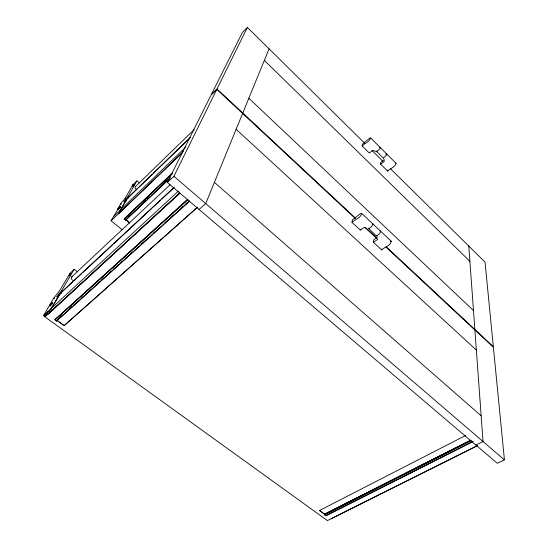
<?xml version="1.0" encoding="UTF-8"?>
<svg xmlns="http://www.w3.org/2000/svg" width="548" height="548" viewBox="0 0 548 548"><rect width="100%" height="100%" fill="white"/><g stroke="black" fill="none" stroke-linecap="round" stroke-linejoin="round"><path stroke-width="0.82" d="M365.31 227.646L363.742 227.694L360.31 230.057L351.987 222.337L352.296 220.043L360.194 213.775L361.721 213.412L391.32 241.271C390.834 245.874 384.422 247.059 381.62 249.881L381.675 249.148M384.264 159.461L380.75 162.393L380.586 164.147L387.648 171.099L387.717 170.195M376.517 235.996L376.592 235.455M387.648 171.099C390.032 168.455 395.389 167.181 396.067 163.297L370.619 137.932L369.277 138.445L362.406 144.268L362.18 145.974L369.318 153.008L372.304 150.741L373.668 150.666L376.675 151.625L383.34 158.112M381.62 249.881L373.421 242.271L373.633 239.928L377.682 236.777M380.017 231.092L380.531 231.078C380.702 233.366 378.093 234.784 376.545 235.976L368.804 228.749L368.859 228.228M376.757 150.926L376.682 151.618L378.956 149.72L380.059 148.289L380.141 147.405L379.702 147.494M360.31 230.057L360.392 229.345M473.006 441.592L325.95 515.791L324.697 514.887L324.8 514.01L470.239 440.441M471.006 440.236L324.765 514.291L319.505 510.483L324.779 514.182L470.917 440.16M125.156 201.863L124.56 201.349A3.281 0.459 -49.9 0 0 125.732 200.616L126.143 200.13A3.281 0.466 -49.9 0 1 128.28 197.67L127.677 197.143L136.945 180.819L139.432 182.902M384.367 160.502L384.086 161.571L380.586 164.147M377.75 238.462L377.442 239.599L373.421 242.271M242.62 113.45L205.719 203.575L199.068 209.452M242.798 113.018L269.075 48.827M120.396 207.754L119.745 207.014L117.498 209.452L120.738 203.746L125.369 197.958L132.267 185.758L132.965 184.868L133.561 185.361M118.717 209.507L118.101 209.007L120.539 206.521L119.779 207.254M385.998 247.121L493.378 347.233L504.427 459.875L497.289 463.279L167.366 182.47L173.922 176.292L216.803 89.379L355.316 218.515M247.381 27.4L242.367 32.517L211.316 94.599L217.008 88.968L247.381 27.4L364.673 143.24M167.366 182.47L211.11 95.016L216.803 89.379M52.512 303.989L51.855 302.996L49.341 305.702L53.889 297.968L59.383 291.084L69.863 273.582L69.336 274.48M50.546 306.106L49.923 305.339L49.115 306.092L43.573 315.511L44.326 316.052L47.286 313.333M49.923 305.339L49.765 305.798L52.581 302.695L51.772 303.441M172.12 173.284L124.156 218.981L125.588 220.138L170.161 177.826M187.423 199.465L54.923 319.751L56.65 321.005L56.951 320.464L64.123 325.656L197.533 207.158M124.56 201.335L123.862 201.87L125.533 199.623A3.281 0.459 -49.9 0 1 127.663 197.17L127.677 197.143M120.855 209.507L125.985 200.363L124.697 201.917M190.293 137.445L127.054 198.575L118.635 213.734M133.157 185.916C131.308 187.176 136.657 181.772 133.157 185.916L132.5 185.32L132.719 184.936L136.945 180.819M132.589 185.539L132.965 184.868L132.5 185.32M187.923 199.602L55.101 319.744L56.581 320.82L56.882 320.279M125.519 201.541L127.143 198.671L137.575 188.587M122.416 229.879L111.08 220.782L118.101 209.007M51.519 308.182L58.78 295.714L58.506 295.982A3.85 0.569 -51.1 0 1 57.424 296.447L56.759 296.941L58.794 294.105A3.85 0.569 -51.1 0 1 61.239 291.296L74.179 269.274L77.508 271.801M174.271 187.19L60.28 293.269L48.156 313.956L179.895 193.047M477.418 445.661L327.403 520.6L44.929 316.854L48.21 311.23M44.326 316.052L45.176 314.607M50.909 309.545L51.772 308.072M56.937 299.256L57.8 297.79M58.663 296.317L60.383 293.379L72.911 281.727M51.279 304.907L50.896 305.489L50.156 304.948M57.814 296.769L59.527 294.646A3.85 0.575 -51.1 0 1 61.972 291.837L61.253 291.262L61.999 291.933M133.664 186.08L134.616 185.025M119.382 208.507L120.218 207.617M135.315 186.717L194.129 129.616M138.808 187.395L152.31 174.346M153.543 173.154L189.766 138.151M113.415 216.659L185.635 147.248M111.08 220.782L183.354 151.467M118.594 213.802L182.231 152.762M124.156 218.981L172.49 173.202M124.293 218.988L172.62 173.23M128.218 217.255L136.274 209.644M138.13 207.884L141.226 204.959M142.466 203.788L146.186 200.273M147.426 199.109L150.522 196.177M151.762 195.006L159.817 187.395M161.674 185.642L168.489 179.203M125.588 220.138L170.229 177.984M74.179 269.274L69.363 274.048L69.863 273.582M71.665 276.966L170.051 184.751M74.165 280.562L81.679 273.568M82.933 272.404L112.374 245.011M113.628 243.846L121.142 236.852M122.396 235.688L151.83 208.302M153.084 207.137L160.605 200.143M161.852 198.979L173.757 187.902M43.573 315.511L178.429 191.115M44.929 316.854L179.778 192.882M48.272 314.045L179.854 193.136M54.923 319.751L187.752 199.582M57.519 319.71L63.239 314.552M69.596 308.819L72.137 306.524M73.405 305.38L77.22 301.941M81.673 297.927L83.577 296.208M85.481 294.488L90.564 289.899M97.558 283.597L100.099 281.302M101.366 280.158L104.545 277.288M109.634 272.705L110.902 271.561M113.443 269.267L118.526 264.677M121.067 262.389L122.341 261.238M125.519 258.375L128.061 256.08M129.335 254.936L132.506 252.066M136.959 248.059L138.863 246.34M141.405 244.045L145.857 240.031M153.481 233.153L155.385 231.434M157.297 229.715L159.838 227.42M164.921 222.837L166.825 221.118M169.366 218.823L173.819 214.809M180.806 208.507L183.347 206.212M185.258 204.493L187.8 202.198M56.581 320.82L189.478 200.993M56.65 321.005L189.567 201.191M64.123 325.656L197.499 207.247M383.333 158.201L386.703 154.899L386.772 154.009L385.813 154.241M362.18 145.974C364.715 143.254 369.66 141.774 370.619 137.932M368.804 228.749C370.352 227.53 372.941 226.119 372.818 223.831L372.311 223.851M351.987 222.337C354.96 219.385 360.892 217.967 361.721 213.412M319.505 510.483L465.519 435.557M324.697 514.887L471.047 440.852M472.91 441.407L325.875 515.62L324.793 514.846M475.897 445.072L483.021 441.51L474.904 330.006M331.081 518.75L477.335 445.688M60.383 293.379L60.705 293.31A2.651 1.843 42.7 0 1 61.081 293.303M395.615 163.373L396.067 163.297M390.203 241.346L391.32 241.271M126.389 201.048L125.17 200.136M57.006 320.368L64.178 325.56M53.889 297.968L54.622 298.502M58.335 294.749L59.074 295.29M125.841 219.673L129.814 222.892M125.8 219.741L129.78 222.961M125.369 197.958L125.978 198.451M120.375 206.808L120.992 207.315M119.615 207.541L120.238 208.041M118.265 208.72L118.882 209.22M120.738 203.746L121.348 204.24M127.663 197.17L128.28 197.67M132.883 184.971L133.472 185.457M132.794 185.073L133.383 185.56M132.712 185.176L133.301 185.662M132.472 185.477L133.061 185.971M132.397 185.573L132.986 186.067M132.328 185.669L132.924 186.162M132.267 185.758L132.863 186.251M173.922 176.292L504.427 459.875M214.405 182.361L481.151 415.822M236.126 129.301L476.363 350.083M217.008 88.968L355.392 218.029M365.4 227.365L376.654 237.866M386.039 246.614L493.323 346.679L485.035 262.115L390.245 168.496M364.708 227.276L376.606 238.366M248.847 98.236L473.486 310.558M264.341 60.383L469.903 261.341M371.976 150.453L382.936 161.283M468.787 246.073L474.863 329.458M136.541 189.594A2.062 1.158 44.9 0 1 135.089 187.841A2.062 1.158 44.9 0 1 135.609 186.601M127.054 198.575A2.439 1.404 44.7 0 1 127.992 198.671M127.917 196.91A3.363 1.932 44.6 0 1 128.547 197.52M74.028 280.679A2.363 1.589 43.1 0 1 71.37 278.685A2.363 1.589 43.1 0 1 72.514 276.706M60.28 293.269A2.802 1.945 42.7 0 1 61.047 293.18M61.513 291.022A3.863 2.678 42.5 0 1 62.26 291.694M70.939 273.658L69.171 275.781L70.939 273.658"/></g></svg>
